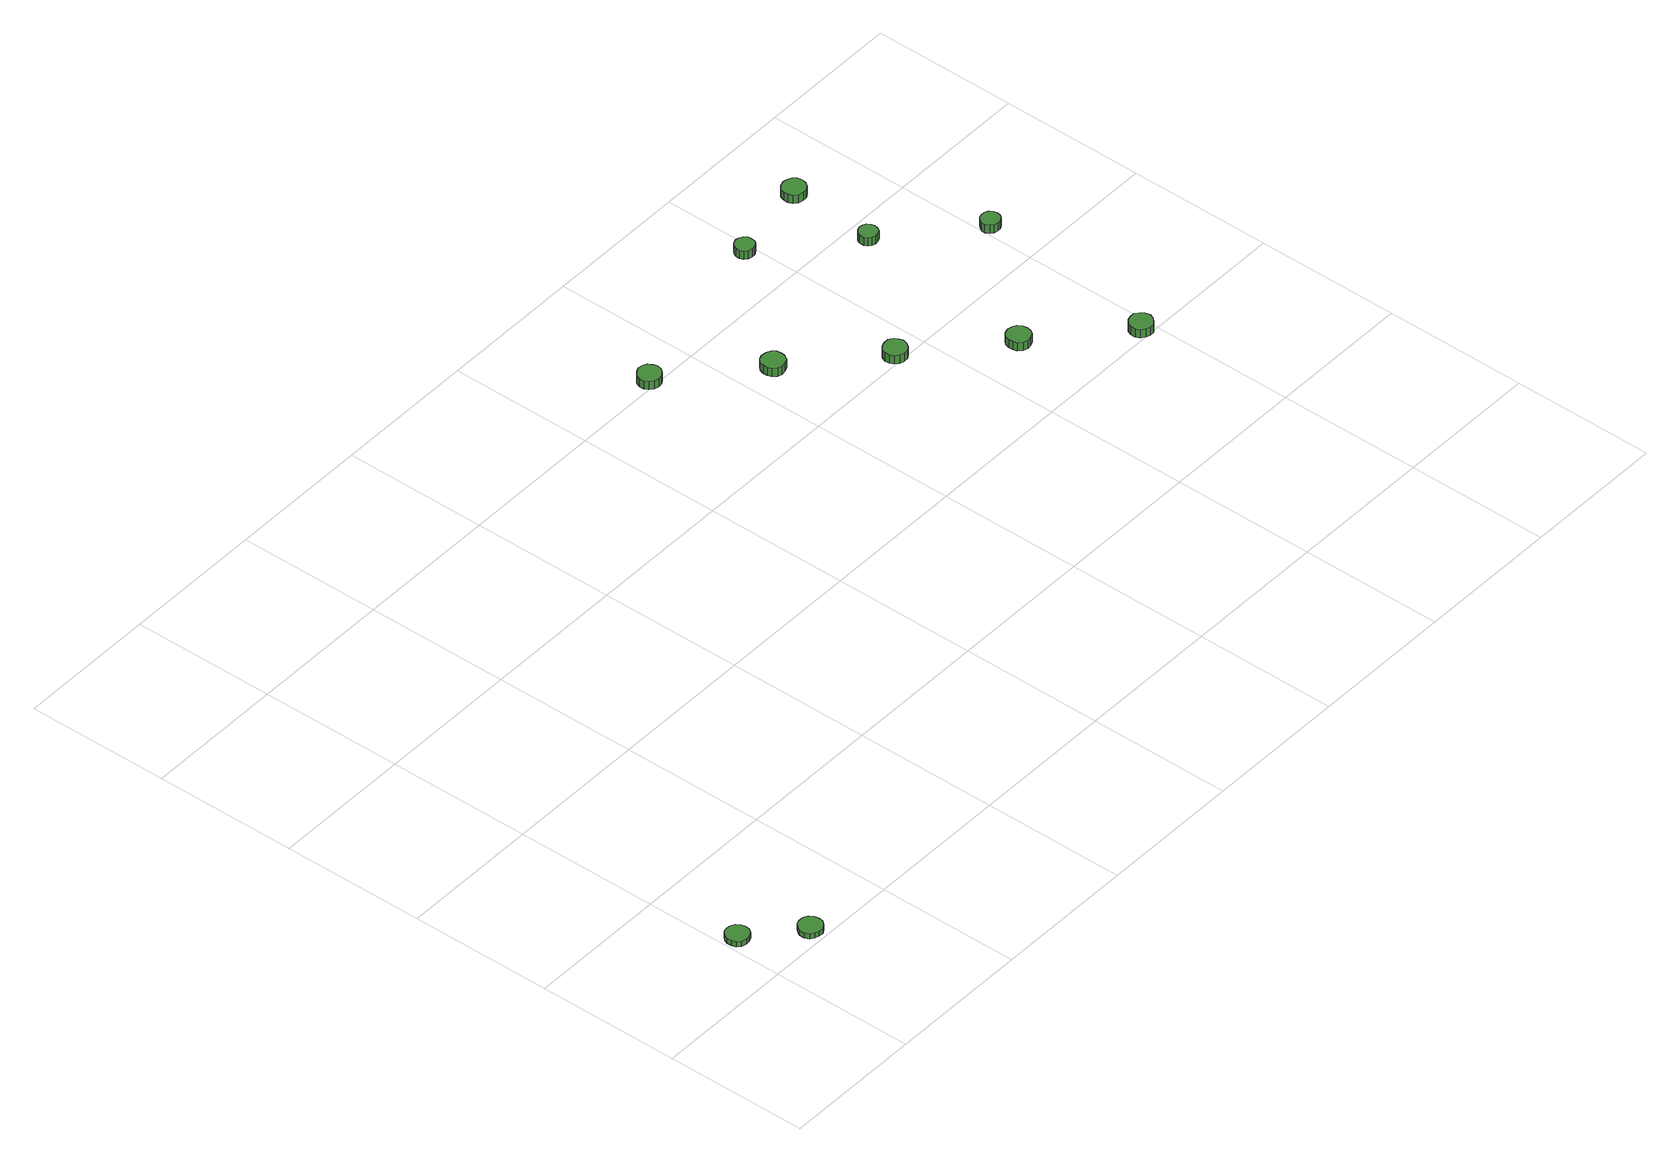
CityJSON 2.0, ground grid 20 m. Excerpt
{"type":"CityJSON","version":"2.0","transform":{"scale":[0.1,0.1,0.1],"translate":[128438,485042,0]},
"CityObjects":{
"tree1":{"type":"SolitaryVegetationObject","attributes":{"function":"something"},"geometry":[{"type":"MultiSurface","lod":"1","boundaries":[[[0,1,2,3,4,5,6,7,8,9,10,11,12,13,14]],[[15,16,17,18,19,20,21,22,23,24,25,26,27,28,29]],[[0,29,28,1]],[[1,28,27,2]],[[2,27,26,3]],[[3,26,25,4]],[[4,25,24,5]],[[5,24,23,6]],[[6,23,22,7]],[[7,22,21,8]],[[8,21,20,9]],[[9,20,19,10]],[[10,19,18,11]],[[11,18,17,12]],[[12,17,16,13]],[[13,16,15,14]],[[14,15,29,0]]]}]},
"tree2":{"type":"SolitaryVegetationObject","attributes":{"function":"something"},"geometry":[{"type":"MultiSurface","lod":"1","boundaries":[[[30,31,32,33,34,35,36,37,38,39,40,41,42,43,44]],[[45,46,47,48,49,50,51,52,53,54,55,56,57,58,59]],[[30,59,58,31]],[[31,58,57,32]],[[32,57,56,33]],[[33,56,55,34]],[[34,55,54,35]],[[35,54,53,36]],[[36,53,52,37]],[[37,52,51,38]],[[38,51,50,39]],[[39,50,49,40]],[[40,49,48,41]],[[41,48,47,42]],[[42,47,46,43]],[[43,46,45,44]],[[44,45,59,30]]]}]},
"tree3":{"type":"SolitaryVegetationObject","attributes":{"function":"something"},"geometry":[{"type":"MultiSurface","lod":"1","boundaries":[[[60,61,62,63,64,65,66,67,68,69,70,71,72,73,74]],[[75,76,77,78,79,80,81,82,83,84,85,86,87,88,89]],[[60,89,88,61]],[[61,88,87,62]],[[62,87,86,63]],[[63,86,85,64]],[[64,85,84,65]],[[65,84,83,66]],[[66,83,82,67]],[[67,82,81,68]],[[68,81,80,69]],[[69,80,79,70]],[[70,79,78,71]],[[71,78,77,72]],[[72,77,76,73]],[[73,76,75,74]],[[74,75,89,60]]]}]},
"tree4":{"type":"SolitaryVegetationObject","attributes":{"function":"something"},"geometry":[{"type":"MultiSurface","lod":"1","boundaries":[[[90,91,92,93,94,95,96,97,98,99,100,101,102,103,104]],[[105,106,107,108,109,110,111,112,113,114,115,116,117,118,119]],[[90,119,118,91]],[[91,118,117,92]],[[92,117,116,93]],[[93,116,115,94]],[[94,115,114,95]],[[95,114,113,96]],[[96,113,112,97]],[[97,112,111,98]],[[98,111,110,99]],[[99,110,109,100]],[[100,109,108,101]],[[101,108,107,102]],[[102,107,106,103]],[[103,106,105,104]],[[104,105,119,90]]]}]},
"tree5":{"type":"SolitaryVegetationObject","attributes":{"function":"something"},"geometry":[{"type":"MultiSurface","lod":"1","boundaries":[[[120,121,122,123,124,125,126,127,128,129,130,131,132,133,134]],[[135,136,137,138,139,140,141,142,143,144,145,146,147,148,149]],[[120,149,148,121]],[[121,148,147,122]],[[122,147,146,123]],[[123,146,145,124]],[[124,145,144,125]],[[125,144,143,126]],[[126,143,142,127]],[[127,142,141,128]],[[128,141,140,129]],[[129,140,139,130]],[[130,139,138,131]],[[131,138,137,132]],[[132,137,136,133]],[[133,136,135,134]],[[134,135,149,120]]]}]},
"tree6":{"type":"SolitaryVegetationObject","attributes":{"function":"something"},"geometry":[{"type":"MultiSurface","lod":"1","boundaries":[[[150,151,152,153,154,155,156,157,158,159,160,161,162,163,164]],[[165,166,167,168,169,170,171,172,173,174,175,176,177,178,179]],[[150,179,178,151]],[[151,178,177,152]],[[152,177,176,153]],[[153,176,175,154]],[[154,175,174,155]],[[155,174,173,156]],[[156,173,172,157]],[[157,172,171,158]],[[158,171,170,159]],[[159,170,169,160]],[[160,169,168,161]],[[161,168,167,162]],[[162,167,166,163]],[[163,166,165,164]],[[164,165,179,150]]]}]},
"tree7":{"type":"SolitaryVegetationObject","attributes":{"function":"something"},"geometry":[{"type":"MultiSurface","lod":"1","boundaries":[[[180,181,182,183,184,185,186,187,188,189,190,191,192,193,194]],[[195,196,197,198,199,200,201,202,203,204,205,206,207,208,209]],[[180,209,208,181]],[[181,208,207,182]],[[182,207,206,183]],[[183,206,205,184]],[[184,205,204,185]],[[185,204,203,186]],[[186,203,202,187]],[[187,202,201,188]],[[188,201,200,189]],[[189,200,199,190]],[[190,199,198,191]],[[191,198,197,192]],[[192,197,196,193]],[[193,196,195,194]],[[194,195,209,180]]]}]},
"tree8":{"type":"SolitaryVegetationObject","attributes":{"function":"something"},"geometry":[{"type":"MultiSurface","lod":"1","boundaries":[[[210,211,212,213,214,215,216,217,218,219,220,221,222,223,224]],[[225,226,227,228,229,230,231,232,233,234,235,236,237,238,239]],[[210,239,238,211]],[[211,238,237,212]],[[212,237,236,213]],[[213,236,235,214]],[[214,235,234,215]],[[215,234,233,216]],[[216,233,232,217]],[[217,232,231,218]],[[218,231,230,219]],[[219,230,229,220]],[[220,229,228,221]],[[221,228,227,222]],[[222,227,226,223]],[[223,226,225,224]],[[224,225,239,210]]]}]},
"tree9":{"type":"SolitaryVegetationObject","attributes":{"function":"something"},"geometry":[{"type":"MultiSurface","lod":"1","boundaries":[[[240,241,242,243,244,245,246,247,248,249,250,251,252,253,254]],[[255,256,257,258,259,260,261,262,263,264,265,266,267,268,269]],[[240,269,268,241]],[[241,268,267,242]],[[242,267,266,243]],[[243,266,265,244]],[[244,265,264,245]],[[245,264,263,246]],[[246,263,262,247]],[[247,262,261,248]],[[248,261,260,249]],[[249,260,259,250]],[[250,259,258,251]],[[251,258,257,252]],[[252,257,256,253]],[[253,256,255,254]],[[254,255,269,240]]]}]},
"tree10":{"type":"SolitaryVegetationObject","attributes":{"function":"something"},"geometry":[{"type":"MultiSurface","lod":"1","boundaries":[[[270,271,272,273,274,275,276,277,278,279,280,281,282,283,284]],[[285,286,287,288,289,290,291,292,293,294,295,296,297,298,299]],[[270,299,298,271]],[[271,298,297,272]],[[272,297,296,273]],[[273,296,295,274]],[[274,295,294,275]],[[275,294,293,276]],[[276,293,292,277]],[[277,292,291,278]],[[278,291,290,279]],[[279,290,289,280]],[[280,289,288,281]],[[281,288,287,282]],[[282,287,286,283]],[[283,286,285,284]],[[284,285,299,270]]]}]},
"tree11":{"type":"SolitaryVegetationObject","attributes":{"function":"something"},"geometry":[{"type":"MultiSurface","lod":"1","boundaries":[[[300,301,302,303,304,305,306,307,308,309,310,311,312,313,314]],[[315,316,317,318,319,320,321,322,323,324,325,326,327,328,329]],[[300,329,328,301]],[[301,328,327,302]],[[302,327,326,303]],[[303,326,325,304]],[[304,325,324,305]],[[305,324,323,306]],[[306,323,322,307]],[[307,322,321,308]],[[308,321,320,309]],[[309,320,319,310]],[[310,319,318,311]],[[311,318,317,312]],[[312,317,316,313]],[[313,316,315,314]],[[314,315,329,300]]]}]}
},
"vertices":[
[36,80,8],[35,86,8],[31,92,8],[25,95,8],[19,96,8],[12,94,8],[7,89,8],[5,83,8],[5,77,8],[7,71,8],[12,66,8],[19,64,8],[25,65,8],[31,68,8],[35,74,8],[35,74,0],[31,68,0],[25,65,0],[19,64,0],[12,66,0],[7,71,0],[5,77,0],[5,83,0],[7,89,0],[12,94,0],[19,96,0],[25,95,0],[31,92,0],[35,86,0],[36,80,0],
[104,22,8],[103,28,8],[99,34,8],[93,37,8],[86,38,8],[80,36,8],[75,31,8],[72,25,8],[72,18,8],[75,12,8],[80,8,8],[86,6,8],[93,6,8],[99,10,8],[103,15,8],[103,15,0],[99,10,0],[93,6,0],[86,6,0],[80,8,0],[75,12,0],[72,18,0],[72,25,0],[75,31,0],[80,36,0],[86,38,0],[93,37,0],[99,34,0],[103,28,0],[104,22,0],
[742,803,23],[740,809,23],[736,815,23],[731,818,23],[724,819,23],[718,816,23],[713,812,23],[710,806,23],[710,799,23],[713,793,23],[718,789,23],[724,787,23],[731,788,23],[736,791,23],[740,796,23],[740,796,10],[736,791,10],[731,788,10],[724,787,10],[718,789,10],[713,793,10],[710,799,10],[710,806,10],[713,812,10],[718,816,10],[724,819,10],[731,818,10],[736,815,10],[740,809,10],[742,803,10],
[855,703,23],[854,710,23],[850,715,23],[844,718,23],[837,719,23],[831,717,23],[826,712,23],[824,706,23],[824,700,23],[826,694,23],[831,689,23],[837,687,23],[844,688,23],[850,691,23],[854,697,23],[854,697,10],[850,691,10],[844,688,10],[837,687,10],[831,689,10],[826,694,10],[824,700,10],[824,706,10],[826,712,10],[831,717,10],[837,719,10],[844,718,10],[850,715,10],[854,710,10],[855,703,10],
[967,605,23],[965,611,23],[962,616,23],[956,620,23],[949,620,23],[943,618,23],[938,614,23],[935,608,23],[935,601,23],[938,595,23],[943,591,23],[949,589,23],[956,589,23],[962,593,23],[965,598,23],[965,598,10],[962,593,10],[956,589,10],[949,589,10],[943,591,10],[938,595,10],[935,601,10],[935,608,10],[938,614,10],[943,618,10],[949,620,10],[956,620,10],[962,616,10],[965,611,10],[967,605,10],
[1080,505,23],[1079,511,23],[1075,517,23],[1069,520,23],[1063,521,23],[1056,519,23],[1051,514,23],[1049,508,23],[1049,502,23],[1051,496,23],[1056,491,23],[1063,489,23],[1069,490,23],[1075,493,23],[1079,498,23],[1079,498,10],[1075,493,10],[1069,490,10],[1063,489,10],[1056,491,10],[1051,496,10],[1049,502,10],[1049,508,10],[1051,514,10],[1056,519,10],[1063,521,10],[1069,520,10],[1075,517,10],[1079,511,10],[1080,505,10],
[992,864,24],[991,869,24],[988,873,24],[983,876,24],[978,877,24],[972,875,24],[968,871,24],[966,866,24],[966,861,24],[968,856,24],[972,852,24],[978,851,24],[983,851,24],[988,854,24],[991,858,24],[991,858,11],[988,854,11],[983,851,11],[978,851,11],[972,852,11],[968,856,11],[966,861,11],[966,866,11],[968,871,11],[972,875,11],[978,877,11],[983,876,11],[988,873,11],[991,869,11],[992,864,11],
[1193,406,23],[1191,413,23],[1187,418,23],[1182,422,23],[1175,422,23],[1169,420,23],[1164,416,23],[1161,410,23],[1161,403,23],[1164,397,23],[1169,393,23],[1175,391,23],[1182,391,23],[1187,395,23],[1191,400,23],[1191,400,10],[1187,395,10],[1182,391,10],[1175,391,10],[1169,393,10],[1164,397,10],[1161,403,10],[1161,410,10],[1164,416,10],[1169,420,10],[1175,422,10],[1182,422,10],[1187,418,10],[1191,413,10],[1193,406,10],
[1105,764,24],[1104,769,24],[1101,774,24],[1096,776,24],[1091,777,24],[1086,775,24],[1082,772,24],[1080,767,24],[1080,761,24],[1082,756,24],[1086,753,24],[1091,751,24],[1096,752,24],[1101,754,24],[1104,759,24],[1104,759,11],[1101,754,11],[1096,752,11],[1091,751,11],[1086,753,11],[1082,756,11],[1080,761,11],[1080,767,11],[1082,772,11],[1086,775,11],[1091,777,11],[1096,776,11],[1101,774,11],[1104,769,11],[1105,764,11],
[1114,885,23],[1113,892,23],[1109,897,23],[1103,900,23],[1097,901,23],[1090,899,23],[1085,895,23],[1083,889,23],[1083,882,23],[1085,876,23],[1090,872,23],[1097,870,23],[1103,870,23],[1109,873,23],[1113,879,23],[1113,879,10],[1109,873,10],[1103,870,10],[1097,870,10],[1090,872,10],[1085,876,10],[1083,882,10],[1083,889,10],[1085,895,10],[1090,899,10],[1097,901,10],[1103,900,10],[1109,897,10],[1113,892,10],[1114,885,10],
[1217,666,24],[1216,671,24],[1213,675,24],[1208,678,24],[1203,678,24],[1198,677,24],[1194,673,24],[1191,668,24],[1191,663,24],[1194,658,24],[1198,654,24],[1203,653,24],[1208,653,24],[1213,656,24],[1216,660,24],[1216,660,11],[1213,656,11],[1208,653,11],[1203,653,11],[1198,654,11],[1194,658,11],[1191,663,11],[1191,668,11],[1194,673,11],[1198,677,11],[1203,678,11],[1208,678,11],[1213,675,11],[1216,671,11],[1217,666,11]
]}
